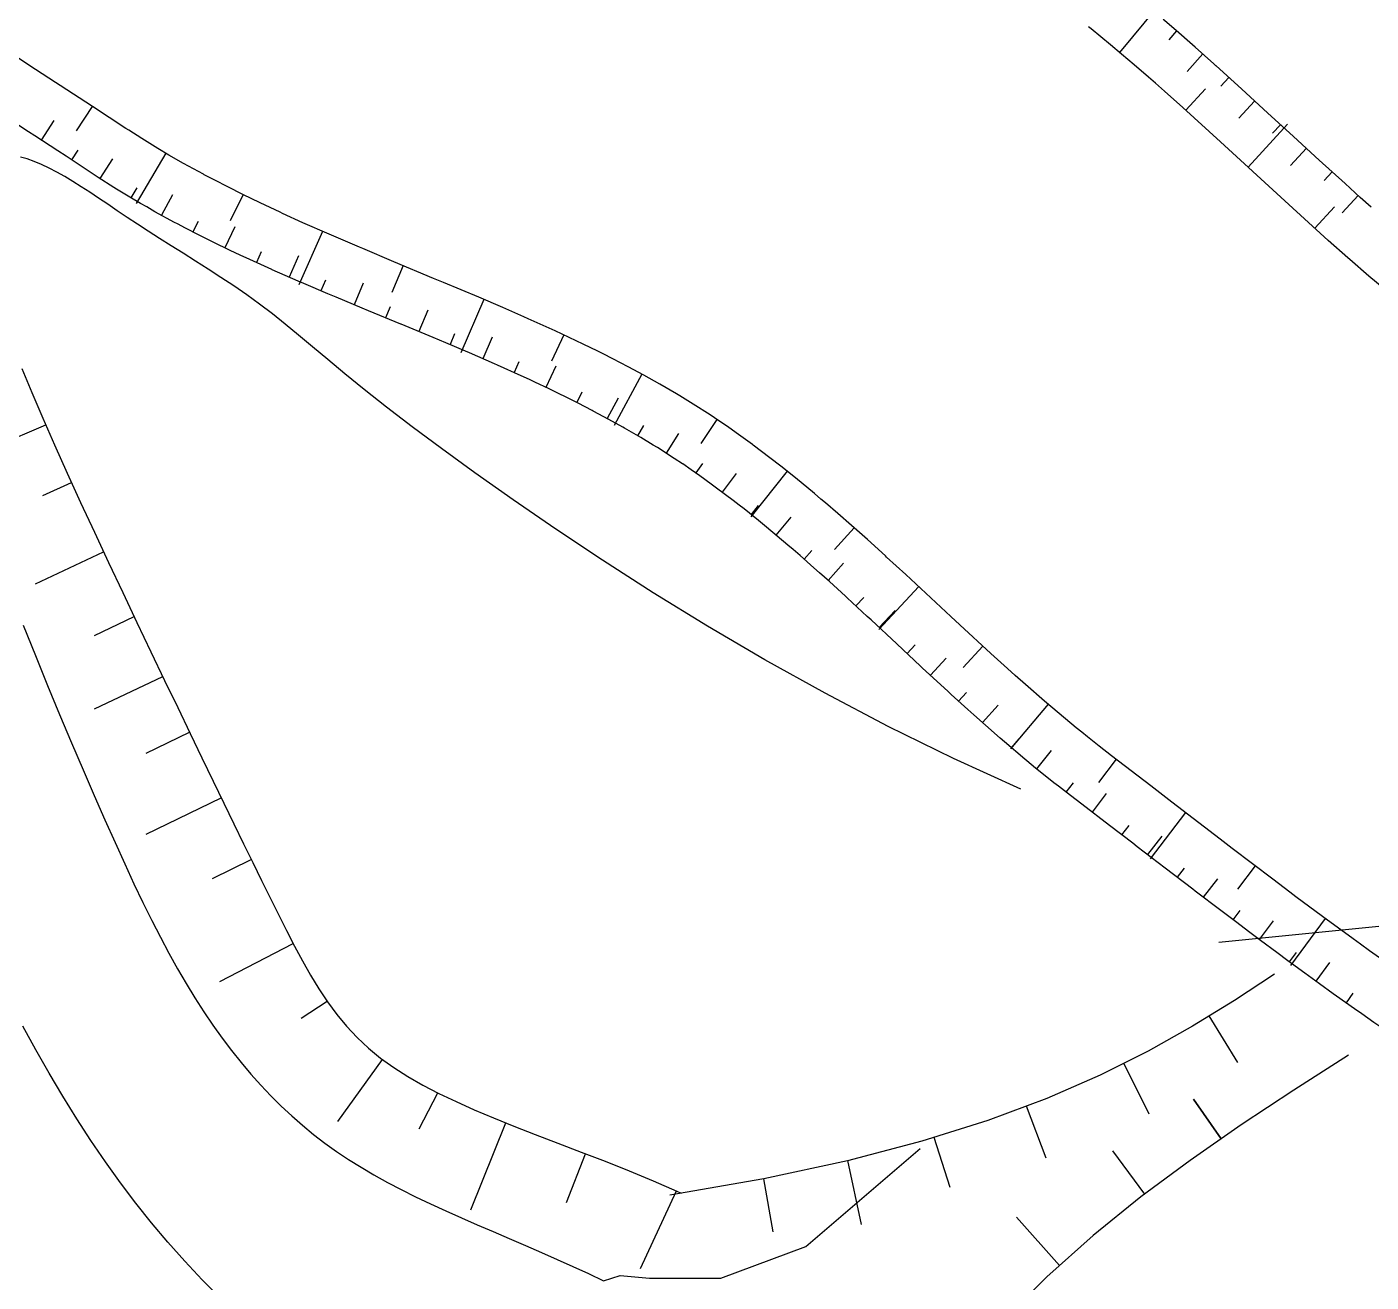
# Model space of a CAD drawing. Header units: millimetres. Extents: x 501029 to 503193, y 1805862 to 1807132.
# Drawn here: x 502213.14 to 502236.17, y 1806475.19 to 1806496.71 of the extents above; entities that cross this region are included whole.
import ezdxf

# ---------------------------------------------------------------- set-up
doc = ezdxf.new("R2010")
doc.units = ezdxf.units.MM
doc.header["$LTSCALE"] = 12
doc.header["$MEASUREMENT"] = 0
doc.linetypes.add('DASHED', pattern=[0.75, 0.5, -0.25])
for name, color, linetype in [('3', 7, 'CONTINUOUS'), ('DM0', 7, 'CONTINUOUS'), ('DM1', 4, 'CONTINUOUS')]:
    doc.layers.add(name, color=color, linetype=linetype)

msp = doc.modelspace()

# ---------------------------------------------------------------- linework, layer by layer
at = {"layer": '3', "linetype": 'Continuous'}
for p, q in [((502232.5029999998, 1806497.042, 3.916), (502231.8619999997, 1806496.274, 3.916)), ((502232.8389999999, 1806496.643, 3.5), (502232.7089999998, 1806496.492, 3.5)), ((502233.2899999998, 1806496.247, 3.487999999999999), (502233.0229999998, 1806495.948, 3.487999999999999)), ((502233.9559999998, 1806495.642, 3.471), (502233.5129999998, 1806496.047, 3.482)), ((502233.7349999999, 1806495.844999999, 3.476999999999999), (502233.5999999999, 1806495.697, 3.476999999999999)), ((502233.3339999998, 1806495.652, 3.886), (502232.9969999997, 1806495.283, 3.886)), ((502234.1769999999, 1806495.44, 3.464999999999999), (502233.9079999998, 1806495.145, 3.464999999999999)), ((502234.3989999997, 1806495.238, 3.459), (502233.9559999998, 1806495.642, 3.471)), ((502214.2529999998, 1806495.349, 8.08), (502213.9789999998, 1806494.931, 8.08)), ((502234.842, 1806494.833, 3.447), (502234.3989999997, 1806495.238, 3.459)), ((502213.5999999999, 1806495.106, 1.135), (502213.3809999998, 1806494.772, 1.135)), ((502234.7399999998, 1806495.045, 3.855999999999999), (502234.065, 1806494.307, 3.855999999999999)), ((502234.6199999999, 1806495.035, 3.453), (502234.4849999999, 1806494.888, 3.453)), ((502234.6959999998, 1806493.73, 3.839), (502233.5889999999, 1806494.742, 3.87)), ((502235.2849999999, 1806494.428, 3.435), (502234.842, 1806494.833, 3.447)), ((502214.0099999997, 1806494.599, 1.14), (502213.8999999999, 1806494.431, 1.14)), ((502215.5189999999, 1806494.544999999, 8.069), (502215.011, 1806493.684, 8.069)), ((502235.0629999999, 1806494.630999999, 3.441), (502234.7929999998, 1806494.335, 3.441)), ((502214.6039999999, 1806494.449, 1.14), (502214.3879999998, 1806494.112, 1.14)), ((502235.7279999999, 1806494.024, 3.423), (502235.2849999999, 1806494.428, 3.435)), ((502235.5059999998, 1806494.226, 3.429), (502235.3709999998, 1806494.078, 3.429)), ((502215.0209999999, 1806493.953, 1.137), (502214.92, 1806493.781, 1.137)), ((502215.6329999999, 1806493.834, 1.135), (502215.4419999998, 1806493.483, 1.135)), ((502216.8399999999, 1806493.836, 8.064), (502216.6219999998, 1806493.386, 8.064)), ((502235.9489999998, 1806493.821, 3.417), (502235.6789999998, 1806493.526, 3.417)), ((502235.5479999999, 1806493.629, 3.825), (502235.2109999999, 1806493.26, 3.825)), ((502216.0719999999, 1806493.374, 1.132), (502215.9809999999, 1806493.196, 1.132)), ((502216.7009999999, 1806493.285, 1.13), (502216.5269999998, 1806492.925, 1.13)), ((502218.2019999998, 1806493.206, 8.059000000000001), (502217.798, 1806492.292, 8.059000000000001)), ((502217.1529999999, 1806492.853, 1.128), (502217.0699999999, 1806492.671, 1.128)), ((502217.7919999999, 1806492.787, 1.126), (502217.6309999998, 1806492.420999999, 1.126)), ((502219.582, 1806492.62, 8.053), (502219.3899999999, 1806492.158, 8.053)), ((502218.2519999999, 1806492.371, 1.124), (502218.1739999999, 1806492.188, 1.124)), ((502218.8969999999, 1806492.318, 1.120999999999999), (502218.7429999998, 1806491.949, 1.120999999999999)), ((502220.9659999997, 1806492.04, 8.046), (502220.5719999999, 1806491.121, 8.046)), ((502219.5449999999, 1806491.616, 1.116999999999999), (502218.9909999999, 1806491.846, 1.12)), ((502219.3599999999, 1806491.91, 1.118999999999999), (502219.2829999998, 1806491.725, 1.118999999999999)), ((502220.0049999999, 1806491.858, 1.116), (502219.8509999999, 1806491.489, 1.116)), ((502220.467, 1806491.448, 1.112), (502220.3889999997, 1806491.264, 1.112)), ((502221.1099999999, 1806491.39, 1.108999999999999), (502220.9499999999, 1806491.022999999, 1.108999999999999)), ((502222.3369999998, 1806491.432, 8.036), (502222.1249999997, 1806490.979, 8.036)), ((502221.5669999998, 1806490.968, 1.104), (502221.4849999999, 1806490.785, 1.104)), ((502222.2019999998, 1806490.893, 1.098999999999999), (502222.031, 1806490.532, 1.098999999999999)), ((502223.6759999998, 1806490.757, 8.022), (502223.2019999998, 1806489.877, 8.022)), ((502222.6489999997, 1806490.45, 1.094), (502222.5599999998, 1806490.272, 1.094)), ((502223.2719999998, 1806490.349, 1.086999999999999), (502223.0829999998, 1806489.997, 1.086999999999999)), ((502224.96, 1806489.983, 8.002), (502224.6839999999, 1806489.567, 8.002)), ((502223.7029999998, 1806489.876, 1.08), (502223.602, 1806489.703, 1.08)), ((502224.305, 1806489.74, 1.072), (502224.0899999999, 1806489.403, 1.072)), ((502224.7129999998, 1806489.229, 1.062), (502224.5979999998, 1806489.065, 1.062)), ((502225.2899999998, 1806489.056, 1.052999999999999), (502225.0489999999, 1806488.737, 1.052999999999999)), ((502226.1669999998, 1806489.093, 7.975), (502225.5419999999, 1806488.312, 7.975)), ((502225.6709999998, 1806488.507, 1.04), (502225.5459999999, 1806488.351, 1.04)), ((502226.2289999998, 1806488.309, 1.026999999999999), (502225.9739999999, 1806488, 1.026999999999999)), ((502227.3119999999, 1806488.125, 7.937999999999999), (502226.9789999999, 1806487.752, 7.937999999999999)), ((502226.5889999999, 1806487.736, 1.011), (502226.4569999999, 1806487.585, 1.011)), ((502227.1329999999, 1806487.52, 0.997), (502226.8659999999, 1806487.222, 0.997)), ((502227.4799999998, 1806486.932, 0.9789999999999999), (502227.3439999999, 1806486.785, 0.9789999999999999)), ((502228.4199999999, 1806487.115, 7.895999999999999), (502227.7389999999, 1806486.382, 7.895999999999999)), ((502228.015, 1806486.708, 0.9629999999999999), (502227.7419999999, 1806486.416, 0.9629999999999999)), ((502228.0429999998, 1806486.135, 0.9520000000000001), (502227.6039999998, 1806486.544, 0.9689999999999999)), ((502228.3579999998, 1806486.115, 0.9450000000000001), (502228.221, 1806485.968, 0.9450000000000001)), ((502229.5199999998, 1806486.096, 7.852999999999999), (502229.1809999998, 1806485.728, 7.852999999999999)), ((502228.8929999999, 1806485.89, 0.929), (502228.6209999998, 1806485.597, 0.929)), ((502228.9219999998, 1806485.319, 0.9179999999999999), (502228.4809999999, 1806485.726, 0.935)), ((502229.2379999999, 1806485.3, 0.9109999999999999), (502229.1039999998, 1806485.152, 0.9109999999999999)), ((502229.7789999999, 1806485.082, 0.896), (502229.5129999998, 1806484.784, 0.896)), ((502230.6389999998, 1806485.098, 7.812999999999999), (502229.9919999999, 1806484.336, 7.812999999999999)), ((502229.5619999999, 1806484.74, 0.8949999999999999), (502229.3659999999, 1806484.915, 0.9019999999999999)), ((502229.815, 1806484.518, 0.8859999999999999), (502229.5619999999, 1806484.74, 0.8949999999999999)), ((502230.1349999998, 1806484.507, 0.88), (502230.0059999999, 1806484.354, 0.88)), ((502230.6869999999, 1806484.305, 0.8669999999999999), (502230.4359999997, 1806483.994, 0.8669999999999999)), ((502231.8049999999, 1806484.155, 7.78), (502231.4999999998, 1806483.758, 7.78)), ((502231.0659999998, 1806483.75, 0.8529999999999999), (502230.9439999999, 1806483.592, 0.8529999999999999)), ((502231.6329999999, 1806483.567, 0.8419999999999999), (502231.3899999999, 1806483.25, 0.8419999999999999)), ((502231.6889999999, 1806483.021, 0.8349999999999999), (502231.2129999998, 1806483.385, 0.8459999999999999)), ((502232.9939999999, 1806483.242, 7.751999999999999), (502232.3839999998, 1806482.448999999, 7.751999999999999)), ((502232.0189999998, 1806483.021, 0.83), (502231.8969999999, 1806482.862, 0.83)), ((502232.5859999999, 1806482.838, 0.8200000000000001), (502232.3429999999, 1806482.521, 0.8200000000000001)), ((502232.6419999998, 1806482.291, 0.813), (502232.1659999998, 1806482.656, 0.824)), ((502234.1839999999, 1806482.329, 7.727999999999999), (502233.8809999999, 1806481.931, 7.727999999999999)), ((502233.1179999998, 1806481.926, 0.803), (502232.6419999998, 1806482.291, 0.813)), ((502232.9709999999, 1806482.291, 0.8089999999999999), (502232.8489999999, 1806482.132, 0.8089999999999999)), ((502233.538, 1806482.108, 0.8), (502233.2959999999, 1806481.79, 0.8)), ((502233.9249999998, 1806481.563, 0.7900000000000001), (502233.8039999998, 1806481.404, 0.7900000000000001)), ((502234.4949999999, 1806481.385, 0.783), (502234.2549999999, 1806481.065, 0.783)), ((502235.383, 1806481.428, 7.711), (502234.7929999998, 1806480.62, 7.711)), ((502235.9889999998, 1806480.986, 7.706999999999999), (502235.8639999999, 1806481.075, 7.706999999999999)), ((502234.886, 1806480.845, 0.7770000000000001), (502234.7689999999, 1806480.684, 0.7770000000000001)), ((502235.4619999998, 1806480.673, 0.7730000000000001), (502235.2259999998, 1806480.35, 0.7730000000000001)), ((502235.8589999999, 1806480.143, 0.771), (502235.744, 1806479.98, 0.771))]:
    msp.add_line(p, q, dxfattribs=at)
at = {"layer": '3', "linetype": 'Continuous', "extrusion": (-0.3001758484984551, -0.3713854474956243, 0.878616702189702), "elevation": -821661.6576955813}
msp.add_lwpolyline([(-744971.5744872867, 1511805.852196559), (-744971.8216066895, 1511805.863237601), (-744972.1475975502, 1511805.875231876), (-744972.173838329, 1511805.875802319)], dxfattribs=at)
at = {"layer": '3', "linetype": 'Continuous', "extrusion": (0.5486249755585467, 0.8340466899111527, 0.0581098549441777), "elevation": 1782229.217738974}
msp.add_lwpolyline([(573187.6553449326, -103732.2746636941), (573188.1984100471, -103732.2606565112), (573188.8174762004, -103732.2406061435), (573189.1547429026, -103732.2286023459)], dxfattribs=at)
at = {"layer": '3', "linetype": 'Continuous', "extrusion": (-0.0188190242734141, -0.0524983790611578, 0.9984436711809774), "elevation": -104285.7297879722}
msp.add_lwpolyline([(-136814.8976879426, 1867102.170273441), (-136815.046080975, 1867102.228698102), (-136815.3469698672, 1867102.345195401), (-136815.6107738786, 1867102.444095233), (-136815.8429456087, 1867102.528860871), (-136816.2494771044, 1867102.673363948), (-136816.3039856216, 1867102.692094127)], dxfattribs=at)
at = {"layer": '3', "linetype": 'Continuous', "extrusion": (-0.57830276821825, -0.6626385846394715, 0.4758949615388961), "elevation": -1487495.357335709}
msp.add_lwpolyline([(-809437.909658137, 804881.5447882052), (-809437.9606444382, 804881.5468470886), (-809438.3855622465, 804881.5561582738), (-809438.5095485479, 804881.5582171571)], dxfattribs=at)
at = {"layer": '3', "linetype": 'Continuous', "extrusion": (-0.5228497361866423, -0.8055396351244034, 0.2788082667590785), "elevation": -1717783.940862392}
msp.add_lwpolyline([(-562267.1079458292, 498716.1336337786), (-562267.1695299395, 498716.1334580251), (-562267.8507219346, 498716.1408893958), (-562268.5108266925, 498716.1532822812), (-562268.6076247948, 498716.1553024885)], dxfattribs=at)
at = {"layer": '3', "linetype": 'Continuous', "extrusion": (0.0434852554291479, 0.0179938988242544, 0.9988920122642708), "elevation": 54349.50505471521}
msp.add_lwpolyline([(1477201.635578925, -1153509.120004156), (1477202.422140287, -1153508.75137548), (1477202.802229832, -1153508.567530936), (1477202.989773387, -1153508.475138871)], dxfattribs=at)
at = {"layer": '3', "linetype": 'Continuous', "extrusion": (0.4151869850077748, 0.6534090250557686, 0.6329900579439017), "elevation": 1388893.166223843}
msp.add_lwpolyline([(544955.3112419683, -1135623.80010343), (544955.7987973117, -1135623.810437211), (544955.910542482, -1135623.81431238)], dxfattribs=at)
at = {"layer": '3', "linetype": 'Continuous', "extrusion": (-0.4898779079560859, -0.7390399468975621, 0.4624279318836802), "elevation": -1581094.515724021}
msp.add_lwpolyline([(-579486.6562891928, 824606.9347722038), (-579487.1264047616, 824606.9302608757), (-579487.2564851674, 824606.9280052118)], dxfattribs=at)
at = {"layer": '3', "linetype": 'Continuous', "extrusion": (-0.0068386496874386, -0.0199297790794811, 0.9997779937447592), "elevation": -39429.44584643436}
msp.add_lwpolyline([(-111289.7520724862, 1871283.572710554), (-111289.7666406563, 1871283.575111776), (-111290.146711321, 1871283.641368283), (-111290.4318060489, 1871283.695792309), (-111290.6443844884, 1871283.739155884), (-111290.963780719, 1871283.810351373), (-111291.2211208112, 1871283.873261005)], dxfattribs=at)
at = {"layer": '3', "linetype": 'Continuous', "extrusion": (-0.5035315087762648, -0.7658756562917173, 0.3998631000345366), "elevation": -1636430.175536795}
msp.add_lwpolyline([(-572777.1794008631, 713906.960495462), (-572777.6126305943, 713906.960495462), (-572777.779604361, 713906.9583134252)], dxfattribs=at)
at = {"layer": '3', "linetype": 'Continuous', "extrusion": (0.2044136600295777, 0.313155453465615, 0.9274420292169518), "elevation": 668374.0212512932}
msp.add_lwpolyline([(566897.0752610129, -1657571.650143062), (566897.1299232994, -1657571.647688144), (566897.450581407, -1657571.644794995), (566897.6752432511, -1657571.645014111)], dxfattribs=at)
at = {"layer": '3', "linetype": 'Continuous', "extrusion": (0.0299363657069314, 0.0525225018049127, 0.9981709276533823), "elevation": 109924.1721690927}
msp.add_lwpolyline([(458227.7670862265, -1814823.748403549), (458227.8152165798, -1814823.743999241), (458228.1911979273, -1814823.714948137), (458228.5196656886, -1814823.693457669), (458228.8076917459, -1814823.677741829), (458229.0592464358, -1814823.666690697), (458229.2649035321, -1814823.659982968)], dxfattribs=at)
at = {"layer": '3', "linetype": 'Continuous', "extrusion": (-0.0354552054513752, -0.0669266797599644, 0.9971277490586189), "elevation": -138707.630377941}
msp.add_lwpolyline([(-401885.2860164851, 1826167.495005661), (-401885.4068885409, 1826167.498860569), (-401885.6200399424, 1826167.508209065), (-401885.8848170717, 1826167.525267377)], dxfattribs=at)
at = {"layer": '3', "linetype": 'Continuous', "extrusion": (-0.1373776589916551, -0.1787311389866441, 0.9742600057307647), "elevation": -391869.3681646963}
msp.add_lwpolyline([(-702695.1154747074, 1693611.039403734), (-702695.3620961733, 1693611.057147817), (-702695.7132781262, 1693611.088199964)], dxfattribs=at)
at = {"layer": '3', "linetype": 'Continuous', "extrusion": (0.0557446549992281, 0.0929077583258006, 0.9941130126308033), "elevation": 195834.2144923008}
msp.add_lwpolyline([(498786.729810563, -1796802.59040831), (498786.7882915805, -1796802.586719693), (498787.1666174596, -1796802.571949293), (498787.330055611, -1796802.568260676)], dxfattribs=at)
at = {"layer": '3', "linetype": 'Continuous', "extrusion": (-0.0106055562045038, -0.0424222256474134, 0.9990434810100675), "elevation": -81958.1276565378}
msp.add_lwpolyline([(49101.46911923721, 1872572.743513879), (49101.42885832331, 1872572.764395719), (49101.03061482816, 1872572.972201183), (49100.1463299414, 1872573.450457633)], dxfattribs=at)
at = {"layer": '3', "linetype": 'Continuous', "extrusion": (0.004200141132831, 0.0006255528334661, 0.9999909837084118), "elevation": 3247.502727930772}
msp.add_lwpolyline([(502214.4272740678, 1806491.231970165), (502214.3702745706, 1806491.25497031), (502213.8532707305, 1806491.477970373), (502213.4022663085, 1806491.676970269), (502213.054265178, 1806491.834970527)], dxfattribs=at)
at = {"layer": '3', "linetype": 'Continuous', "extrusion": (0.0932735893221554, 0.1748213562162202, 0.9801721945381247), "elevation": 362658.1875933414}
msp.add_lwpolyline([(407271.9958104737, -1793947.2959254), (407272.1889272436, -1793947.290277526), (407272.4371030314, -1793947.285831914), (407272.5954558777, -1793947.285230784)], dxfattribs=at)
at = {"layer": '3', "linetype": 'Continuous', "extrusion": (0.0975900156707684, 0.1951800316476542, 0.975900068699352), "elevation": 401603.7681702501}
msp.add_lwpolyline([(358691.7877671661, -1796021.313347762), (358691.9733608083, -1796021.308765187), (358692.2975906649, -1796021.304182612), (358692.387033384, -1796021.304182612)], dxfattribs=at)
at = {"layer": '3', "linetype": 'Continuous', "extrusion": (0.1163181538918271, 0.2682614255587681, 0.9562980155957527), "elevation": 543037.2413893685}
msp.add_lwpolyline([(257876.6685984925, -1776020.811816378), (257876.8505797766, -1776020.809028038), (257877.5861206187, -1776020.798136191), (257878.1677884093, -1776020.791927806)], dxfattribs=at)
at = {"layer": '3', "linetype": 'Continuous', "extrusion": (0.1703991056253037, 0.3648288531823541, 0.9153491425066969), "elevation": 744639.0219758024}
msp.add_lwpolyline([(309444.7068924245, -1692747.556111497), (309445.1230706669, -1692747.55114454), (309445.3073883275, -1692747.55114454)], dxfattribs=at)
at = {"layer": '3', "linetype": 'Continuous', "extrusion": (-0.0081535459696812, -0.0393663386716823, 0.9991915787614039), "elevation": -75206.20186981627}
msp.add_lwpolyline([(125415.0296036203, 1869296.534239095), (125415.0112995505, 1869296.543716206), (125414.77000336, 1869296.668468554), (125414.5373521666, 1869296.79092841), (125414.0875492959, 1869297.034974188), (125413.7097458141, 1869297.246901671)], dxfattribs=at)
at = {"layer": '3', "linetype": 'Continuous', "extrusion": (-0.1185266422207464, -0.2796013090777593, 0.9527720309947593), "elevation": -564622.7427027852}
msp.add_lwpolyline([(-242673.6224636053, 1771425.399249312), (-242673.7300042911, 1771425.399277916), (-242674.2148980979, 1771425.40583505), (-242674.2225138119, 1771425.405863655)], dxfattribs=at)
at = {"layer": '3', "linetype": 'Continuous', "extrusion": (-0.1831853970250743, -0.4377820516259006, 0.8802215548320678), "elevation": -882847.9025635635}
msp.add_lwpolyline([(-234027.4252300176, 1637512.663857626), (-234027.5780763457, 1637512.663857626), (-234028.0251593792, 1637512.66807203)], dxfattribs=at)
at = {"layer": '3', "linetype": 'Continuous', "extrusion": (-0.0161794581528521, -0.0522365363856112, 0.9985036651912276), "elevation": -102482.5161049821}
msp.add_lwpolyline([(-54745.30791425856, 1871400.355061903), (-54745.70075008029, 1871400.399881688), (-54746.14542186976, 1871400.446494943), (-54746.80039620469, 1871400.509601335)], dxfattribs=at)
at = {"layer": '3', "linetype": 'Continuous', "extrusion": (0.2145278512978297, 0.505834090140564, 0.8355295771360843), "elevation": 1021526.056081077}
msp.add_lwpolyline([(242978.3022403791, -1553410.044378052), (242978.4210792934, -1553410.042558035), (242978.9020696781, -1553410.038918001)], dxfattribs=at)
at = {"layer": '3', "linetype": 'Continuous', "extrusion": (0.0180262839904834, 0.0204039841159048, 0.9996292965483217), "elevation": 45920.85773629012}
msp.add_lwpolyline([(819685.3912908606, -1685718.0073915), (819685.4885330417, -1685717.981509635), (819685.7573260278, -1685717.908138452), (819686.0169878354, -1685717.833494331), (819686.2680932246, -1685717.75973741), (819686.7527037365, -1685717.610426836), (819686.8307594748, -1685717.585482925)], dxfattribs=at)
at = {"layer": '3', "linetype": 'Continuous', "extrusion": (-0.0220053346558994, -0.0660159998307446, 0.9975758883478636), "elevation": -130307.7450822899}
msp.add_lwpolyline([(-94814.95066140556, 1868064.820137582), (-94815.54263978457, 1868064.863249054), (-94815.54896433972, 1868064.863249054)], dxfattribs=at)
at = {"layer": '3', "linetype": 'Continuous', "extrusion": (-0.0355242400442056, -0.0967048754409826, 0.9946789408825472), "elevation": -192536.4037478988}
msp.add_lwpolyline([(-151490.3582180252, 1858928.796417341), (-151490.723264779, 1858928.815830417), (-151490.9579896883, 1858928.825536955)], dxfattribs=at)
at = {"layer": '3', "linetype": 'Continuous', "extrusion": (0.243264031999886, 0.5457351820691847, 0.801870140226628), "elevation": 1108038.889458462}
msp.add_lwpolyline([(276778.1436790204, -1487037.065088286), (276778.1983043893, -1487037.064877547), (276778.668507364, -1487037.060067351), (276778.743336666, -1487037.058182967)], dxfattribs=at)
at = {"layer": '3', "linetype": 'Continuous', "extrusion": (-0.0131565880608051, -0.0473351158249062, 0.9987924163711102), "elevation": -92109.98677863127}
msp.add_lwpolyline([(113.9204745644238, 1872739.30997695), (113.8530254090437, 1872739.328621101), (113.5383703839616, 1872739.411477665), (113.2321741561754, 1872739.486315925), (112.9332054550759, 1872739.553781595), (112.6431234391057, 1872739.615421058), (112.4606916955672, 1872739.651953465)], dxfattribs=at)
at = {"layer": '3', "linetype": 'Continuous', "extrusion": (0.0746323732297162, 0.1444184865815252, 0.9866981856675336), "elevation": 298373.73614517}
msp.add_lwpolyline([(383190.6782504379, -1811014.418655543), (383190.8315774072, -1811014.412504077), (383191.277165279, -1811014.387898213)], dxfattribs=at)
at = {"layer": '3', "linetype": 'Continuous', "extrusion": (0.008054246432824, -0.0018586724142774, 0.9999658366420604), "elevation": 688.4452424668183}
msp.add_lwpolyline([(502205.991041646, 1806494.806012247), (502205.7850322194, 1806494.907012705), (502205.544023928, 1806495.021012618), (502205.4490189552, 1806495.065012978)], dxfattribs=at)
at = {"layer": '3', "linetype": 'Continuous', "extrusion": (0.0719134798907783, 0.1176766037981119, 0.9904446821143222), "elevation": 248699.2946675038}
msp.add_lwpolyline([(513456.6826348621, -1786097.777217407), (513456.9534570353, -1786097.757976091), (513457.2364147722, -1786097.733710957), (513457.2804535959, -1786097.728971792)], dxfattribs=at)
at = {"layer": '3', "linetype": 'Continuous', "extrusion": (-0.0089637166316683, -0.0402810498627664, 0.9991481816057619), "elevation": -77261.11989421395}
msp.add_lwpolyline([(97835.48694524763, 1870853.805327824), (97835.16953578056, 1870853.942790992), (97835.0003095552, 1870854.012765788), (97834.83390444158, 1870854.079273478), (97834.66912709968, 1870854.143031056), (97834.34228626925, 1870854.263002172), (97834.08953705923, 1870854.349249736)], dxfattribs=at)
at = {"layer": '3', "linetype": 'Continuous', "extrusion": (-0.1665641575975195, -0.3295539800686671, 0.9293280129344694), "elevation": -678987.3226001785}
msp.add_lwpolyline([(-366648.1461289499, 1708853.188285265), (-366648.4238982619, 1708853.199866328), (-366648.7253522485, 1708853.207242342), (-366648.7459277529, 1708853.20799079)], dxfattribs=at)
at = {"layer": '3', "linetype": 'Continuous', "extrusion": (-0.0733428465378967, -0.1482461803796412, 0.9862271020736377), "elevation": -304638.641776838}
msp.add_lwpolyline([(-350915.5764221016, 1816504.015646879), (-350915.8209627345, 1816504.036567232), (-350916.1415290016, 1816504.057969347), (-350916.1741639817, 1816504.0607515)], dxfattribs=at)
at = {"layer": '3', "linetype": 'Continuous', "extrusion": (0.162352250835255, 0.2272931519658952, 0.9601976722103293), "elevation": 492140.910639146}
msp.add_lwpolyline([(641323.7453382747, -1691784.20523608), (641323.9169197895, -1691784.199096402), (641324.2590365903, -1691784.180175344), (641324.3445948523, -1691784.174035666)], dxfattribs=at)
at = {"layer": '3', "linetype": 'Continuous', "extrusion": (-0.0315248055334397, -0.0743477628911272, 0.9967339649019509), "elevation": -150133.0561023926}
msp.add_lwpolyline([(-242829.7624691451, 1853139.658855998), (-242829.9004365441, 1853139.702556286), (-242830.3078129296, 1853139.823504315), (-242830.6147408745, 1853139.909795888), (-242830.8452093096, 1853139.971943294), (-242831.1932282743, 1853140.060355853), (-242831.2064784892, 1853140.063416947)], dxfattribs=at)
at = {"layer": '3', "linetype": 'Continuous', "extrusion": (0.0143084908559248, -0.0086718122843617, 0.9998600235838669), "elevation": -8478.395690539885}
msp.add_lwpolyline([(502173.4313978132, 1806483.27628891), (502173.2363605412, 1806483.417294095), (502173.0883327663, 1806483.52029787), (502172.9423047864, 1806483.620302006), (502172.9403049913, 1806483.621301721)], dxfattribs=at)
at = {"layer": '3', "linetype": 'Continuous', "extrusion": (-0.1068184258733488, -0.1739056079928582, 0.9789518187339837), "elevation": -367804.3805999769}
msp.add_lwpolyline([(-517544.6325421598, 1764227.459851381), (-517544.7635543624, 1764227.474744371), (-517545.1161786267, 1764227.508849013), (-517545.2301616683, 1764227.51884224)], dxfattribs=at)
at = {"layer": '3', "linetype": 'Continuous', "extrusion": (0.0186811346479278, -0.0192148804617434, 0.9996408372896272), "elevation": -25321.34224220797}
msp.add_lwpolyline([(1619358.341792656, 944810.9625816195), (1619358.339980253, 944810.9908330193), (1619358.314347695, 944811.4050505498), (1619358.288037973, 944811.7668926514), (1619358.263062658, 944812.0841637985), (1619358.238664919, 944812.360414749), (1619358.228089247, 944812.4586085334)], dxfattribs=at)
at = {"layer": '3', "linetype": 'Continuous', "extrusion": (-0.0482348000999493, -0.0947261734111588, 0.9943341270067104), "elevation": -195345.4439160261}
msp.add_lwpolyline([(-372170.7027976271, 1827281.936454413), (-372170.8775014565, 1827281.975627679), (-372171.1861088059, 1827282.039935351), (-372171.289566537, 1827282.060293901)], dxfattribs=at)
at = {"layer": '3', "linetype": 'Continuous', "extrusion": (0.0511979742456624, 0.0255989885105018, 0.9983603854422408), "elevation": 71958.24322683515}
msp.add_lwpolyline([(1391169.321483689, -1255029.539650004), (1391169.430156594, -1255029.494383768), (1391169.650632898, -1255029.399890217), (1391169.871556417, -1255029.302214061)], dxfattribs=at)
at = {"layer": '3', "linetype": 'Continuous', "extrusion": (-0.2348529520517049, -0.3039273480327599, 0.9232942423899183), "elevation": -666989.413003419}
msp.add_lwpolyline([(-707167.7129327575, 1603330.030262959), (-707167.8422718882, 1603330.039869019), (-707168.1547934957, 1603330.061505364), (-707168.311935504, 1603330.071111425)], dxfattribs=at)
at = {"layer": '3', "linetype": 'Continuous', "extrusion": (0.1430985656403933, 0.1130940268489746, 0.9832255802219272), "elevation": 276178.832596579}
msp.add_lwpolyline([(1105885.542288203, -1488747.866897804), (1105886.582714333, -1488747.702418419), (1105887.023028948, -1488747.631144019)], dxfattribs=at)
at = {"layer": '3', "linetype": 'Continuous', "extrusion": (-0.0360938009435439, -0.0794063644709902, 0.9961886702903964), "elevation": -161572.866287024}
msp.add_lwpolyline([(-290318.8239399625, 1845328.268287149), (-290319.176831112, 1845328.382933721), (-290319.3958156294, 1845328.451721664)], dxfattribs=at)
at = {"layer": '3', "linetype": 'Continuous', "extrusion": (0.2607223849511336, 0.2420038573248757, 0.9345897340679888), "elevation": 568119.5960069825}
msp.add_lwpolyline([(982354.464073506, -1492597.075982465), (982354.5544152581, -1492597.069481998), (982355.0229249692, -1492597.031004226), (982355.0617099812, -1492597.027314898)], dxfattribs=at)
at = {"layer": '3', "linetype": 'Continuous', "extrusion": (-0.0793566551986297, -0.1281099929225643, 0.9885799669167216), "elevation": -271276.4125657672}
msp.add_lwpolyline([(-524335.9391278486, 1779636.529399446), (-524336.1157082978, 1779636.560403234), (-524336.4943796867, 1779636.631360143), (-524337.2032966658, 1779636.768903502), (-524337.4122711647, 1779636.810606439)], dxfattribs=at)
at = {"layer": '3', "linetype": 'Continuous', "extrusion": (0.1318439790277506, 0.1002014291109062, 0.9861931042135015), "elevation": 247229.17482031}
msp.add_lwpolyline([(1134365.552686533, -1472316.76393568), (1134365.591125244, -1472316.757897012), (1134366.143343344, -1472316.66127833)], dxfattribs=at)
at = {"layer": '3', "linetype": 'Continuous', "extrusion": (-0.0011499946771173, -0.0389429999702571, 0.9992407719191403), "elevation": -70919.70441112573}
msp.add_lwpolyline([(448689.7648444045, 1819140.115241188), (448689.6676129642, 1819140.189464064), (448689.477177858, 1819140.337028989), (448689.112418743, 1819140.628596578), (448688.774061542, 1819140.90694776), (448688.5965617365, 1819141.05689373)], dxfattribs=at)
at = {"layer": '3', "linetype": 'Continuous', "extrusion": (-0.2089742646234495, -0.2683419490870624, 0.9403841529317926), "elevation": -589707.8475828354}
msp.add_lwpolyline([(-713700.5012386477, 1630490.212656534), (-713700.6446437833, 1630490.223079168), (-713701.0244275585, 1630490.253819181), (-713701.0997712862, 1630490.261301625)], dxfattribs=at)
at = {"layer": '3', "linetype": 'Continuous', "extrusion": (-0.0265255371303472, -0.0663654471880689, 0.9974427418651529), "elevation": -133202.3368990573}
msp.add_lwpolyline([(-204100.322564858, 1859091.427092206), (-204101.1425337945, 1859091.657757994), (-204101.3976597596, 1859091.730419569), (-204101.6433151133, 1859091.803705742), (-204101.7640069203, 1859091.841665941)], dxfattribs=at)
at = {"layer": '3', "linetype": 'Continuous', "extrusion": (0.2827984026026111, 0.2967391582901072, 0.9121244078647881), "elevation": 678085.292961796}
msp.add_lwpolyline([(882721.4808052032, -1508848.328080642), (882721.5225974608, -1508848.325361918), (882721.9836920898, -1508848.296366624), (882722.0800008461, -1508848.291208361)], dxfattribs=at)
at = {"layer": '3', "linetype": 'Continuous', "extrusion": (0.123156948547244, 0.1187584865837408, 0.9852556967046021), "elevation": 276389.3270283035}
msp.add_lwpolyline([(951770.8004668698, -1591653.399383336), (951770.956364577, -1591653.377092776), (951771.2005203367, -1591653.346778932), (951771.3953153451, -1591653.324488373)], dxfattribs=at)
at = {"layer": '3', "linetype": 'Continuous', "extrusion": (0.0455128291379943, 0.0267722520139802, 0.9986049413586714), "elevation": 71222.43674214587}
msp.add_lwpolyline([(1302428.514716448, -1346931.973102125), (1302428.738768641, -1346931.882005591), (1302428.982138301, -1346931.783719415), (1302429.071880863, -1346931.749437694)], dxfattribs=at)
at = {"layer": '3', "linetype": 'Continuous', "extrusion": (-0.5720788764842247, -0.7520649702937547, 0.3272980897249491), "elevation": -1645907.114753601}
msp.add_lwpolyline([(-693960.930062352, 570111.0619994216), (-693961.9761265601, 570111.0799903392), (-693962.4295582325, 570111.0895149426)], dxfattribs=at)
at = {"layer": '3', "linetype": 'Continuous', "extrusion": (0.584547147501302, 0.7549575004400068, 0.2972268575978095), "elevation": 1657396.255495613}
msp.add_lwpolyline([(708845.2657263842, -515938.7333016877), (708845.3641332088, -515938.7322543554), (708845.8663446278, -515938.7217810315)], dxfattribs=at)
at = {"layer": '3', "linetype": 'Continuous', "extrusion": (-0.2732905975754274, -0.3800447401969697, 0.8836731549195572), "elevation": -823793.1584069098}
msp.add_lwpolyline([(-646912.9668713174, 1555147.89956811), (-646913.3359849184, 1555147.908986268), (-646914.2068770023, 1555147.935884795), (-646914.4663685255, 1555147.945302953)], dxfattribs=at)
at = {"layer": '3', "linetype": 'Continuous', "extrusion": (-0.2323323600668338, -0.3279986275386315, 0.9156629154872163), "elevation": -709207.8627326874}
msp.add_lwpolyline([(-634342.7564991559, 1615626.100346662), (-634343.3086077194, 1615626.120249781), (-634343.3555631283, 1615626.122737671)], dxfattribs=at)
at = {"layer": '3', "linetype": 'Continuous', "extrusion": (-0.0320776051323756, -0.0572814381327102, 0.997842604870337), "elevation": -119580.6673903753}
msp.add_lwpolyline([(-444448.9210180469, 1817630.423957645), (-444449.5658348924, 1817630.503129584), (-444450.1293341775, 1817630.576276808), (-444450.2564408538, 1817630.594521083)], dxfattribs=at)
at = {"layer": '3', "linetype": 'Continuous', "extrusion": (-0.2865164614503403, -0.398375622935412, 0.8713238091368776), "elevation": -863555.7186112405}
msp.add_lwpolyline([(-647041.5683329523, 1533369.532877419), (-647041.8246776887, 1533369.538991028), (-647042.1685689173, 1533369.549180377)], dxfattribs=at)
at = {"layer": '3', "linetype": 'Continuous', "extrusion": (-0.1739519628263755, -0.2489900651841982, 0.9527563497917084), "elevation": -537159.7260951144}
msp.add_lwpolyline([(-622875.4544208797, 1684962.366847133), (-622875.7988993907, 1684962.376724144), (-622876.0543273548, 1684962.386601156)], dxfattribs=at)
at = {"layer": '3', "linetype": 'Continuous', "extrusion": (-0.1786520114206755, -0.2539527993711402, 0.9505742656451984), "elevation": -548479.0470394263}
msp.add_lwpolyline([(-628626.2985266894, 1679170.149140429), (-628626.4218948367, 1679170.145363239), (-628626.8426418301, 1679170.139992448), (-628627.2362795902, 1679170.138262052), (-628627.605594646, 1679170.140012115), (-628627.7990207056, 1679170.142307356)], dxfattribs=at)
at = {"layer": '3', "linetype": 'Continuous', "extrusion": (-0.4296267229451474, -0.594112381882174, 0.6800377611763215), "elevation": -1289025.491450146}
msp.add_lwpolyline([(-651586.423492021, 1195600.350627167), (-651586.7827141789, 1195600.353355021), (-651587.0229021413, 1195600.357446801)], dxfattribs=at)
at = {"layer": '3', "linetype": 'Continuous', "extrusion": (-0.3528201273878753, -0.4953051782588007, 0.7938455379354483), "elevation": -1071957.154490102}
msp.add_lwpolyline([(-639023.629057245, 1399345.441188385), (-639023.9185124158, 1399345.442832799), (-639024.2285417425, 1399345.446121625)], dxfattribs=at)
at = {"layer": '3', "linetype": 'Continuous', "extrusion": (-0.3011097063324806, -0.4276346316768595, 0.8523271476041134), "elevation": -923740.800951995}
msp.add_lwpolyline([(-629387.0173212969, 1505385.38591294), (-629387.1696147956, 1505385.385204852), (-629387.5505613924, 1505385.38591294), (-629387.6171674118, 1505385.387116864)], dxfattribs=at)
at = {"layer": '3', "linetype": 'Continuous', "extrusion": (-0.1640017695534135, -0.235257711204163, 0.957996466017661), "elevation": -507355.1571461546}
msp.add_lwpolyline([(-621071.2455060694, 1694836.500419786), (-621071.5930313793, 1694836.496932793), (-621071.846584135, 1694836.496932793)], dxfattribs=at)
at = {"layer": 'DM0', "linetype": 'DASHED'}
msp.add_lwpolyline([(502241.6914744333, 1806491.107496858), (502242.0894121496, 1806488.125370666), (502236.416864333, 1806481.301592137), (502233.5660785347, 1806481.012043206)], dxfattribs=at)
at = {"layer": 'DM1'}
for p, q in [((502212.3996457461, 1806489.436421624), (502213.458301092, 1806489.888125538)), ((502213.4108575802, 1806488.678925091), (502213.8997230865, 1806488.901881921)), ((502213.2844574636, 1806487.163932026), (502214.4507763162, 1806487.709220938)), ((502214.2956674809, 1806486.280185588), (502214.9735670631, 1806486.602175762)), ((502214.2956674809, 1806485.017691367), (502215.4634054196, 1806485.577371264)), ((502215.1804773816, 1806484.260194834), (502215.9243950184, 1806484.617801121)), ((502215.1804773816, 1806482.871450708), (502216.4666012092, 1806483.492627735)), ((502216.3180911492, 1806482.113954176), (502216.9795359593, 1806482.437118583)), ((502216.4444930826, 1806480.346462267), (502217.7001682067, 1806480.994796654)), ((502217.8349089004, 1806479.715214672), (502218.2794986264, 1806480.011418743)), ((502233.887889046, 1806478.95771814), (502233.3969699467, 1806479.755770728)), ((502218.4669149342, 1806477.947722763), (502219.2296489362, 1806479.008916656)), ((502232.3710731115, 1806478.073972669), (502231.9349722676, 1806478.944162002)), ((502219.857330752, 1806477.821473825), (502220.1766936951, 1806478.436819117)), ((502230.6014514934, 1806477.316476137), (502230.2668669715, 1806478.211228908)), ((502233.601355681, 1806477.64603217), (502233.1294810788, 1806478.326471513)), ((502233.1294810788, 1806478.326471513), (502233.601355681, 1806477.64603217)), ((502220.7421406526, 1806476.432729698), (502221.3428740921, 1806477.923609614)), ((502228.9582336256, 1806476.811478448), (502228.686319161, 1806477.674203141)), ((502222.3853603372, 1806476.558979604), (502222.709155562, 1806477.393735144)), ((502227.4414158744, 1806476.180230854), (502227.2062073532, 1806477.274653863)), ((502231.739065261, 1806477.442725075), (502232.290356612, 1806476.699273264)), ((502225.9245999399, 1806476.053981915), (502225.7662871408, 1806476.965179403)), ((502223.6493742216, 1806475.422734322), (502224.2685852997, 1806476.755522023)), ((502230.0958473931, 1806476.30648076), (502230.8331953017, 1806475.47919792))]:
    msp.add_line(p, q, dxfattribs=at)
for points in [[(502230.1685448434, 1806483.642177893), (502229.0152478786, 1806484.168009865), (502227.8964055093, 1806484.718710164), (502226.8172528995, 1806485.286313629), (502225.7830252138, 1806485.862855104), (502224.7989576161, 1806486.440369431), (502223.8702852708, 1806487.010891451), (502223.0022433419, 1806487.566456006), (502222.2000669938, 1806488.099097937), (502221.4689913906, 1806488.600852089), (502220.8142516969, 1806489.0637533), (502220.2388104485, 1806489.481822638), (502219.7365396703, 1806489.857026056), (502219.2990387594, 1806490.193315732), (502218.9179071127, 1806490.494643842), (502218.5847441275, 1806490.764962565), (502218.2911492006, 1806491.008224077), (502218.028721729, 1806491.228380557), (502217.7890611097, 1806491.42938418), (502217.5637667398, 1806491.615187125), (502217.3444380161, 1806491.789741569), (502217.1242570581, 1806491.956422062), (502216.9027368739, 1806492.116292654), (502216.6809731939, 1806492.269839764), (502216.4600617489, 1806492.417549814), (502216.2410982691, 1806492.559909226), (502216.0251784853, 1806492.69740442), (502215.8133981278, 1806492.830521818), (502215.6068529272, 1806492.959747841), (502215.4066386139, 1806493.085568911), (502215.2138509185, 1806493.208471449), (502215.0293014931, 1806493.328779735), (502214.852665675, 1806493.446169491), (502214.6833347239, 1806493.560154294), (502214.5206998987, 1806493.670247726), (502214.3641524587, 1806493.775963364), (502214.2130836632, 1806493.87681479), (502214.0668847711, 1806493.972315583), (502213.924947042, 1806494.061979321), (502213.7866617346, 1806494.145319586), (502213.6514201086, 1806494.221849955), (502213.5188163368, 1806494.291043474), (502213.3892562478, 1806494.352211043), (502213.263348584, 1806494.404623027), (502213.1417020879, 1806494.447549791), (502213.024925502, 1806494.480261699)], [(502213.0520948842, 1806490.853379943), (502213.2216085109, 1806490.442860306), (502213.4079233534, 1806490.006195496), (502213.6107553342, 1806489.543750328), (502213.8277100768, 1806489.059780992), (502214.0558656301, 1806488.559516524), (502214.2923000424, 1806488.048185956), (502214.5340913628, 1806487.531018323), (502214.7783176397, 1806487.013242661), (502215.0220569222, 1806486.500088004), (502215.2623872588, 1806485.996783385), (502215.4963866982, 1806485.50855784), (502215.7211332891, 1806485.040640403), (502215.9343341116, 1806484.597125123), (502216.1362123709, 1806484.177566116), (502216.3276203034, 1806483.780382509), (502216.5094101456, 1806483.403993431), (502216.682434134, 1806483.046818014), (502216.847544505, 1806482.707275384), (502217.005593495, 1806482.383784672), (502217.1574333406, 1806482.074765007), (502217.3039162783, 1806481.778635519), (502217.4458945446, 1806481.493815336), (502217.5844029973, 1806481.219007334), (502217.7212069803, 1806480.954049371), (502217.858254459, 1806480.699063054), (502217.9974933986, 1806480.454169986), (502218.1408717646, 1806480.219491773), (502218.2903375223, 1806479.995150021), (502218.4478386371, 1806479.781266335), (502218.6153230742, 1806479.577962318), (502218.7947387991, 1806479.385359578), (502218.9880337771, 1806479.203579717), (502219.1968921869, 1806479.032460597), (502219.4219430602, 1806478.870705093), (502219.6635516422, 1806478.716732334), (502219.922083178, 1806478.568961452), (502220.197902913, 1806478.425811576), (502220.4913760919, 1806478.285701837), (502220.8028679601, 1806478.147051364), (502221.1327437626, 1806478.008279288), (502221.4813687448, 1806477.867804738), (502221.8491081513, 1806477.724046846), (502222.2353938269, 1806477.575647683), (502222.6359240121, 1806477.422141096), (502223.0454635469, 1806477.263283875), (502223.4587772709, 1806477.098832807), (502223.8706300242, 1806476.928544682), (502224.2757866467, 1806476.752176288), (502224.347783782, 1806476.718726532)], [(502213.0742481677, 1806486.453823237), (502213.2808310654, 1806485.932976438), (502213.4889917975, 1806485.42063313), (502213.6964160868, 1806484.920595424), (502213.9007896559, 1806484.436665433), (502214.0997982279, 1806483.972645269), (502214.2911275256, 1806483.532337043), (502214.4730561652, 1806483.118584213), (502214.6462343353, 1806482.730395624), (502214.8119051181, 1806482.365821463), (502214.9713115958, 1806482.02291192), (502215.1256968502, 1806481.699717185), (502215.2763039637, 1806481.394287446), (502215.424376018, 1806481.104672892), (502215.5711560955, 1806480.828923714), (502215.7178872781, 1806480.565090098), (502215.8658126478, 1806480.311222236), (502216.015985647, 1806480.065687595), (502216.1687011582, 1806479.828122755), (502216.3240644239, 1806479.598481575), (502216.4821806869, 1806479.376717915), (502216.6431551899, 1806479.162785633), (502216.8070931755, 1806478.956638589), (502216.9740998864, 1806478.758230642), (502217.1442805654, 1806478.567515651), (502217.3177404551, 1806478.384447475), (502217.494584798, 1806478.208979972), (502217.6749981063, 1806478.040981996), (502217.8594819696, 1806477.87998237), (502218.0486172469, 1806477.725424913), (502218.2429847969, 1806477.57675344), (502218.4431654789, 1806477.433411771), (502218.6497401515, 1806477.294843721), (502218.8632896738, 1806477.160493109), (502219.0843949047, 1806477.029803752), (502219.3136367032, 1806476.902219468), (502219.5515959284, 1806476.777184073), (502219.7985410442, 1806476.654179059), (502220.0534909359, 1806476.532836614), (502220.3151520936, 1806476.4128266), (502220.5822310077, 1806476.293818879), (502220.8534341688, 1806476.175483312), (502221.1274680667, 1806476.057489762), (502221.4030391922, 1806475.93950809), (502221.6788540355, 1806475.821208159), (502221.9536190867, 1806475.702259829), (502222.2260408362, 1806475.582332963), (502222.4948902505, 1806475.461103647), (502222.7591961995, 1806475.338272863), (502223.0180520294, 1806475.213547818), (502223.3031786401, 1806475.304368009), (502223.803468782, 1806475.258942273), (502224.4402006016, 1806475.258942273), (502225.0314498669, 1806475.258942273), (502226.4868377384, 1806475.804055354), (502228.4425117614, 1806477.484822456)], [(502234.5198968965, 1806480.472711205), (502233.8303770892, 1806480.022379529), (502233.1143129631, 1806479.581895329), (502232.3527443153, 1806479.153531085), (502231.526710943, 1806478.739559278), (502230.6172526436, 1806478.342252389), (502229.605409214, 1806477.963882898), (502228.4722204515, 1806477.606723287), (502227.1987261532, 1806477.273046037), (502225.7659661167, 1806476.965123628), (502224.1549801385, 1806476.685228542)], [(502235.7839107808, 1806479.083968046), (502234.8509418707, 1806478.483525767), (502233.9475509038, 1806477.886113428), (502233.0729794689, 1806477.279611096), (502232.2264691543, 1806476.651898838), (502231.4072615483, 1806475.990856721), (502230.6145982392, 1806475.284364812), (502229.8477208156, 1806474.520303178), (502229.1058708658, 1806473.686551886), (502228.3882899781, 1806472.770991004), (502227.6942197412, 1806471.761500598)]]:
    msp.add_lwpolyline(points, dxfattribs=at)
at = {"layer": 'DM1', "elevation": 2}
msp.add_lwpolyline([(502216.451395591, 1806474.916833975), (502216.1408487407, 1806475.230882411), (502215.8414301012, 1806475.550253583), (502215.5523332314, 1806475.875644588), (502215.2727516906, 1806476.207752522), (502215.0018790383, 1806476.547274482), (502214.7389088334, 1806476.894907565), (502214.4830346355, 1806477.251348865), (502214.2334500035, 1806477.617295481), (502213.9893484969, 1806477.993444508), (502213.750162008, 1806478.37996164), (502213.516275761, 1806478.774886965), (502213.2883133135, 1806479.175729167), (502213.0668982228, 1806479.57999693)], dxfattribs=at)

doc.saveas('drawing.dxf')
